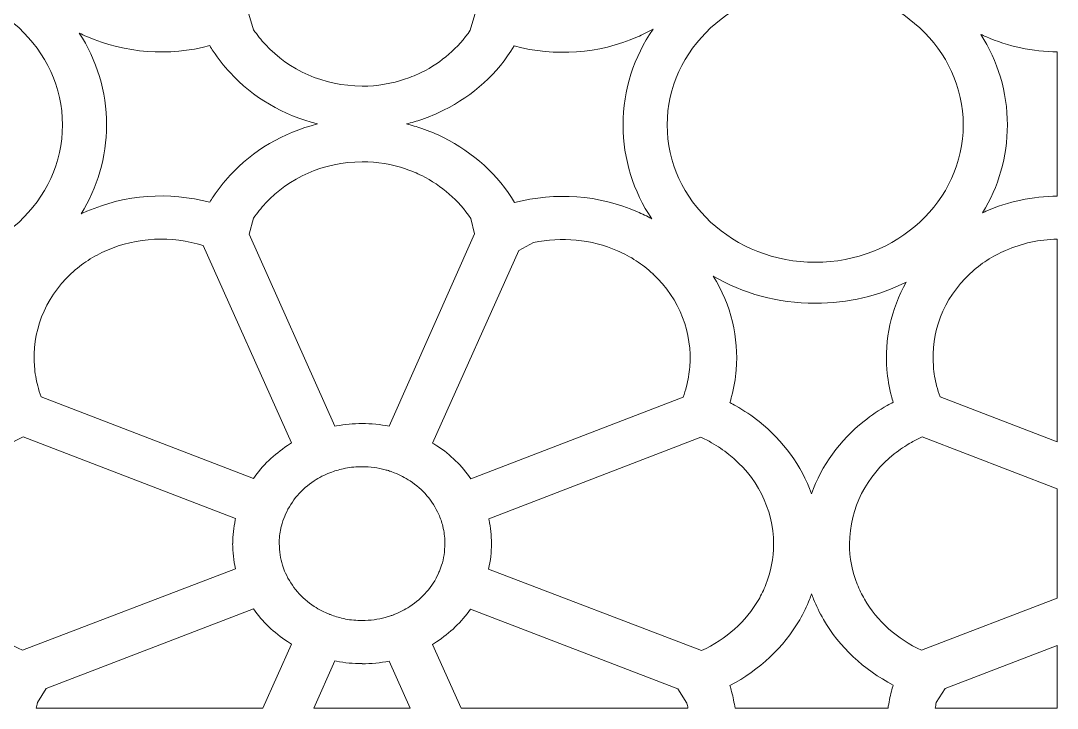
# Model space of a CAD drawing. Header units: millimetres. Extents: x -1200 to 1200, y -590 to 590.
# Drawn here: x 591 to 1200, y -590 to -186 of the extents above; entities that cross this region are included whole.
import ezdxf

# ---------------------------------------------------------------- set-up
doc = ezdxf.new("R2010")
doc.units = ezdxf.units.MM
doc.header["$MEASUREMENT"] = 0
doc.layers.add('Layer 1', color=7, linetype='Continuous')

msp = doc.modelspace()

# ---------------------------------------------------------------- linework, layer by layer
at = {"layer": 'Layer 1', "color": 250, "lineweight": 20}
for points, knots in [([(855.1897, -191.4913), (855.1897, -191.4913), (857.8059, -182.4275), (857.8059, -182.4275), (857.8059, -182.4275), (807.4541, -69.057), (807.4541, -69.057), (802.2862, -70.0902), (796.9879, -70.6341), (791.6209, -70.6341), (791.6209, -70.6341), (791.6061, -70.6341), (791.6061, -70.6341), (791.6061, -70.6341), (791.6061, -70.5849), (791.6061, -70.5849), (786.4673, -70.5836), (781.443, -70.1047), (776.5829, -69.1958), (776.5829, -69.1958), (775.5994, -69.0112), (775.5994, -69.0112), (775.5994, -69.0112), (725.1968, -182.0685), (725.1968, -182.0685), (725.1968, -182.0685), (727.9195, -191.3136), (727.9195, -191.3136), (729.9871, -194.38), (732.2961, -197.2896), (734.8195, -200.0172), (748.6363, -214.9543), (768.9595, -224.3955), (791.6269, -224.3955), (791.6269, -224.3955), (791.6351, -224.3955), (791.6351, -224.3955), (791.6351, -224.3955), (791.6351, -224.4452), (791.6351, -224.4452), (800.5562, -224.4448), (809.1742, -222.9465), (817.217, -220.2018), (820.6092, -219.0436), (823.7615, -217.7367), (826.6595, -216.2958), (838.2927, -210.513), (848.1347, -201.9297), (855.1897, -191.4913)], [0, 0, 0, 0, 0.0625, 0.0625, 0.0625, 0.125, 0.125, 0.125, 0.1875, 0.1875, 0.1875, 0.25, 0.25, 0.25, 0.3125, 0.3125, 0.3125, 0.375, 0.375, 0.375, 0.4375, 0.4375, 0.4375, 0.5, 0.5, 0.5, 0.5625, 0.5625, 0.5625, 0.625, 0.625, 0.625, 0.6875, 0.6875, 0.6875, 0.75, 0.75, 0.75, 0.8125, 0.8125, 0.8125, 0.875, 0.875, 0.875, 0.9375, 0.9375, 0.9375, 1, 1, 1, 1]), ([(615.5709, -247.2571), (615.5709, -247.2571), (615.5709, -247.2541), (615.5709, -247.2541), (615.5709, -247.2541), (615.6216, -247.2541), (615.6216, -247.2541), (615.6211, -225.0145), (605.8742, -204.8449), (590.1204, -190.2183), (574.3678, -175.5926), (552.6468, -166.5438), (528.6961, -166.5425), (528.6961, -166.5425), (528.6961, -166.5896), (528.6961, -166.5896), (528.6961, -166.5896), (528.6892, -166.5896), (528.6892, -166.5896), (528.6892, -166.5896), (528.686, -166.5896), (528.686, -166.5896), (528.686, -166.5896), (528.686, -166.5425), (528.686, -166.5425), (504.7335, -166.5429), (483.0096, -175.5926), (467.2562, -190.22), (451.5042, -204.8462), (441.7582, -225.0136), (441.7568, -247.2507), (441.7568, -247.2507), (441.8075, -247.2507), (441.8075, -247.2507), (441.8075, -247.2507), (441.8075, -247.2571), (441.8075, -247.2571), (441.8075, -247.2571), (441.8075, -247.2601), (441.8075, -247.2601), (441.8075, -247.2601), (441.7568, -247.2601), (441.7568, -247.2601), (441.7572, -269.4994), (451.5042, -289.6689), (467.2585, -304.2955), (483.011, -318.9208), (504.7321, -327.9697), (528.6822, -327.9709), (528.6822, -327.9709), (528.6822, -327.9238), (528.6822, -327.9238), (528.6822, -327.9238), (528.6892, -327.9238), (528.6892, -327.9238), (528.6892, -327.9238), (528.6923, -327.9238), (528.6923, -327.9238), (528.6923, -327.9238), (528.6923, -327.9709), (528.6923, -327.9709), (552.6453, -327.9705), (574.3688, -318.9208), (590.1226, -304.2938), (605.8751, -289.6677), (615.6201, -269.5007), (615.6216, -247.2636), (615.6216, -247.2636), (615.5709, -247.2636), (615.5709, -247.2636), (615.5709, -247.2636), (615.5709, -247.2571), (615.5709, -247.2571)], [0, 0, 0, 0, 0.04166667, 0.04166667, 0.04166667, 0.08333333, 0.08333333, 0.08333333, 0.125, 0.125, 0.125, 0.16666667, 0.16666667, 0.16666667, 0.20833333, 0.20833333, 0.20833333, 0.25, 0.25, 0.25, 0.29166667, 0.29166667, 0.29166667, 0.33333333, 0.33333333, 0.33333333, 0.375, 0.375, 0.375, 0.41666667, 0.41666667, 0.41666667, 0.45833333, 0.45833333, 0.45833333, 0.5, 0.5, 0.5, 0.54166667, 0.54166667, 0.54166667, 0.58333333, 0.58333333, 0.58333333, 0.625, 0.625, 0.625, 0.66666667, 0.66666667, 0.66666667, 0.70833333, 0.70833333, 0.70833333, 0.75, 0.75, 0.75, 0.79166667, 0.79166667, 0.79166667, 0.83333333, 0.83333333, 0.83333333, 0.875, 0.875, 0.875, 0.91666667, 0.91666667, 0.91666667, 0.95833333, 0.95833333, 0.95833333, 1, 1, 1, 1]), ([(1144.6614, -247.2571), (1144.6614, -247.2571), (1144.6614, -247.2541), (1144.6614, -247.2541), (1144.6614, -247.2541), (1144.7123, -247.2541), (1144.7123, -247.2541), (1144.7118, -225.0145), (1134.9649, -204.8449), (1119.2111, -190.2183), (1103.4586, -175.5926), (1081.7375, -166.5438), (1057.7867, -166.5425), (1057.7867, -166.5425), (1057.7867, -166.5896), (1057.7867, -166.5896), (1057.7867, -166.5896), (1057.7799, -166.5896), (1057.7799, -166.5896), (1057.7799, -166.5896), (1057.7766, -166.5896), (1057.7766, -166.5896), (1057.7766, -166.5896), (1057.7766, -166.5425), (1057.7766, -166.5425), (1033.8241, -166.5429), (1012.1003, -175.5926), (996.3468, -190.22), (980.5949, -204.8462), (970.8489, -225.0136), (970.8475, -247.2507), (970.8475, -247.2507), (970.8982, -247.2507), (970.8982, -247.2507), (970.8982, -247.2507), (970.8982, -247.2571), (970.8982, -247.2571), (970.8982, -247.2571), (970.8982, -247.2601), (970.8982, -247.2601), (970.8982, -247.2601), (970.8475, -247.2601), (970.8475, -247.2601), (970.848, -269.4994), (980.5949, -289.6689), (996.3492, -304.2955), (1012.1016, -318.9208), (1033.8228, -327.9697), (1057.7729, -327.9709), (1057.7729, -327.9709), (1057.7729, -327.9238), (1057.7729, -327.9238), (1057.7729, -327.9238), (1057.7799, -327.9238), (1057.7799, -327.9238), (1057.7799, -327.9238), (1057.7831, -327.9238), (1057.7831, -327.9238), (1057.7831, -327.9238), (1057.7831, -327.9709), (1057.7831, -327.9709), (1081.7361, -327.9705), (1103.4595, -318.9208), (1119.2133, -304.2938), (1134.9659, -289.6677), (1144.7109, -269.5007), (1144.7123, -247.2636), (1144.7123, -247.2636), (1144.6614, -247.2636), (1144.6614, -247.2636), (1144.6614, -247.2636), (1144.6614, -247.2571), (1144.6614, -247.2571)], [0, 0, 0, 0, 0.04166667, 0.04166667, 0.04166667, 0.08333333, 0.08333333, 0.08333333, 0.125, 0.125, 0.125, 0.16666667, 0.16666667, 0.16666667, 0.20833333, 0.20833333, 0.20833333, 0.25, 0.25, 0.25, 0.29166667, 0.29166667, 0.29166667, 0.33333333, 0.33333333, 0.33333333, 0.375, 0.375, 0.375, 0.41666667, 0.41666667, 0.41666667, 0.45833333, 0.45833333, 0.45833333, 0.5, 0.5, 0.5, 0.54166667, 0.54166667, 0.54166667, 0.58333333, 0.58333333, 0.58333333, 0.625, 0.625, 0.625, 0.66666667, 0.66666667, 0.66666667, 0.70833333, 0.70833333, 0.70833333, 0.75, 0.75, 0.75, 0.79166667, 0.79166667, 0.79166667, 0.83333333, 0.83333333, 0.83333333, 0.875, 0.875, 0.875, 0.91666667, 0.91666667, 0.91666667, 0.95833333, 0.95833333, 0.95833333, 1, 1, 1, 1]), ([(626.5651, -299.5419), (627.6811, -299.0044), (628.8025, -298.4908), (629.9273, -297.9995), (652.4994, -288.1377), (678.2379, -286.3755), (702.1291, -292.6681), (702.78, -291.5917), (703.454, -290.5243), (704.1486, -289.4681), (707.0925, -284.9933), (710.4121, -280.761), (714.0641, -276.8139), (727.436, -262.3574), (745.2538, -251.6702), (765.4982, -246.6613), (745.2538, -241.6525), (727.436, -230.9631), (714.0641, -216.5066), (710.4121, -212.5595), (707.0925, -208.3272), (704.1486, -203.8525), (703.454, -202.7962), (702.7795, -201.7305), (702.1291, -200.6541), (678.2379, -206.9471), (652.4986, -205.1841), (629.9268, -195.3219), (628.4325, -194.6691), (626.9443, -193.9756), (625.4663, -193.2415), (635.68, -209.0061), (641.5586, -227.4851), (641.5591, -247.2541), (641.5591, -247.2541), (641.6098, -247.2541), (641.6098, -247.2541), (641.6098, -247.2541), (641.6098, -247.2571), (641.6098, -247.2571), (641.6098, -247.2571), (641.6098, -247.2636), (641.6098, -247.2636), (641.6098, -247.2636), (641.5591, -247.2636), (641.5591, -247.2636), (641.5578, -266.3122), (636.1007, -284.1632), (626.5651, -299.5419)], [0, 0, 0, 0, 0.0625, 0.0625, 0.0625, 0.125, 0.125, 0.125, 0.1875, 0.1875, 0.1875, 0.25, 0.25, 0.25, 0.3125, 0.3125, 0.3125, 0.375, 0.375, 0.375, 0.4375, 0.4375, 0.4375, 0.5, 0.5, 0.5, 0.5625, 0.5625, 0.5625, 0.625, 0.625, 0.625, 0.6875, 0.6875, 0.6875, 0.75, 0.75, 0.75, 0.8125, 0.8125, 0.8125, 0.875, 0.875, 0.875, 0.9375, 0.9375, 0.9375, 1, 1, 1, 1]), ([(962.5266, -190.9529), (959.4956, -192.6619), (956.4213, -194.1941), (953.3149, -195.551), (930.6941, -205.4347), (904.8899, -207.1857), (880.9548, -200.8439), (871.2628, -216.8582), (856.8514, -230.019), (839.4977, -238.646), (835.2346, -240.7658), (830.9351, -242.5729), (826.6318, -244.0421), (823.7115, -245.0388), (820.7241, -245.9143), (817.6784, -246.6613), (820.7241, -247.4083), (823.7115, -248.2817), (826.6318, -249.2784), (830.9351, -250.7476), (835.2346, -252.5547), (839.4977, -254.6745), (856.995, -263.373), (871.5013, -276.6833), (881.1938, -292.8767), (905.062, -286.6098), (930.7699, -288.3788), (953.3149, -298.2295), (956.1497, -299.4678), (958.9572, -300.8522), (961.7304, -302.3839), (951.0668, -286.3794), (944.9103, -267.4957), (944.91, -247.2601), (944.91, -247.2601), (944.8591, -247.2601), (944.8591, -247.2601), (944.8591, -247.2601), (944.8591, -247.2571), (944.8591, -247.2571), (944.8591, -247.2571), (944.8591, -247.2507), (944.8591, -247.2507), (944.8591, -247.2507), (944.91, -247.2507), (944.91, -247.2507), (944.9112, -226.5179), (951.3749, -207.2041), (962.5266, -190.9529)], [0, 0, 0, 0, 0.0625, 0.0625, 0.0625, 0.125, 0.125, 0.125, 0.1875, 0.1875, 0.1875, 0.25, 0.25, 0.25, 0.3125, 0.3125, 0.3125, 0.375, 0.375, 0.375, 0.4375, 0.4375, 0.4375, 0.5, 0.5, 0.5, 0.5625, 0.5625, 0.5625, 0.625, 0.625, 0.625, 0.6875, 0.6875, 0.6875, 0.75, 0.75, 0.75, 0.8125, 0.8125, 0.8125, 0.875, 0.875, 0.875, 0.9375, 0.9375, 0.9375, 1, 1, 1, 1]), ([(1156.0909, -298.83), (1156.7062, -298.5461), (1157.3245, -298.2698), (1157.9426, -297.9995), (1171.1922, -292.2108), (1185.5327, -289.2143), (1199.95, -288.9979), (1199.95, -288.9979), (1199.95, -204.3243), (1199.95, -204.3243), (1185.5323, -204.1078), (1171.1915, -201.1109), (1157.9421, -195.3219), (1156.9742, -194.8991), (1156.0083, -194.4596), (1155.0469, -194.0026), (1164.959, -209.5998), (1170.6494, -227.8024), (1170.6498, -247.2541), (1170.6498, -247.2541), (1170.7006, -247.2541), (1170.7006, -247.2541), (1170.7006, -247.2541), (1170.7006, -247.2571), (1170.7006, -247.2571), (1170.7006, -247.2571), (1170.7006, -247.2636), (1170.7006, -247.2636), (1170.7006, -247.2636), (1170.6498, -247.2636), (1170.6498, -247.2636), (1170.6484, -266.0192), (1165.3562, -283.6132), (1156.0909, -298.83)], [0, 0, 0, 0, 0.09090909, 0.09090909, 0.09090909, 0.18181818, 0.18181818, 0.18181818, 0.27272727, 0.27272727, 0.27272727, 0.36363636, 0.36363636, 0.36363636, 0.45454545, 0.45454545, 0.45454545, 0.54545455, 0.54545455, 0.54545455, 0.63636364, 0.63636364, 0.63636364, 0.72727273, 0.72727273, 0.72727273, 0.81818182, 0.81818182, 0.81818182, 0.90909091, 0.90909091, 0.90909091, 1, 1, 1, 1]), ([(857.6574, -311.2284), (857.6574, -311.2284), (855.4337, -302.1937), (855.4337, -302.1937), (848.3626, -291.5909), (838.4279, -282.8752), (826.6595, -277.0247), (823.7619, -275.5842), (820.6092, -274.277), (817.217, -273.1188), (809.1742, -270.374), (800.5562, -268.8757), (791.6351, -268.8753), (791.6351, -268.8753), (791.6351, -268.925), (791.6351, -268.925), (791.6351, -268.925), (791.6269, -268.925), (791.6269, -268.925), (768.9595, -268.925), (748.6363, -278.3662), (734.8195, -293.3033), (732.2966, -296.0305), (729.9876, -298.941), (727.9203, -302.0069), (727.9203, -302.0069), (725.2386, -311.3445), (725.2386, -311.3445), (725.2386, -311.3445), (775.5989, -424.3093), (775.5989, -424.3093), (775.5989, -424.3093), (776.5829, -424.1247), (776.5829, -424.1247), (781.443, -423.2154), (786.4668, -422.7365), (791.6061, -422.7352), (791.6061, -422.7352), (791.6061, -422.686), (791.6061, -422.686), (791.6061, -422.686), (791.6209, -422.686), (791.6209, -422.686), (796.9874, -422.686), (802.2862, -423.2321), (807.4541, -424.2643), (807.4541, -424.2643), (857.6574, -311.2284), (857.6574, -311.2284)], [0, 0, 0, 0, 0.0625, 0.0625, 0.0625, 0.125, 0.125, 0.125, 0.1875, 0.1875, 0.1875, 0.25, 0.25, 0.25, 0.3125, 0.3125, 0.3125, 0.375, 0.375, 0.375, 0.4375, 0.4375, 0.4375, 0.5, 0.5, 0.5, 0.5625, 0.5625, 0.5625, 0.625, 0.625, 0.625, 0.6875, 0.6875, 0.6875, 0.75, 0.75, 0.75, 0.8125, 0.8125, 0.8125, 0.875, 0.875, 0.875, 0.9375, 0.9375, 0.9375, 1, 1, 1, 1]), ([(603.0901, -406.9881), (603.0901, -406.9881), (727.7977, -454.9854), (727.7977, -454.9854), (733.0693, -447.4476), (739.8693, -440.8861), (747.7962, -435.6767), (748.622, -435.1336), (749.4412, -434.6145), (750.2592, -434.1168), (750.2592, -434.1168), (698.2784, -318.11), (698.2784, -318.11), (679.6901, -312.2796), (659.293, -313.2112), (641.5887, -320.9459), (637.7219, -322.6361), (634.0561, -324.5927), (630.6446, -326.8119), (627.2299, -329.0332), (623.9157, -331.6139), (620.7427, -334.5561), (620.7427, -334.5561), (620.7695, -334.5809), (620.7695, -334.5809), (620.7695, -334.5809), (620.7566, -334.5925), (620.7566, -334.5925), (604.7431, -349.4598), (597.5707, -369.4927), (599.1766, -389.1585), (599.4982, -393.0992), (600.1353, -396.9211), (601.0865, -400.5774), (601.6493, -402.743), (602.3163, -404.8829), (603.0901, -406.9881)], [0, 0, 0, 0, 0.08333333, 0.08333333, 0.08333333, 0.16666667, 0.16666667, 0.16666667, 0.25, 0.25, 0.25, 0.33333333, 0.33333333, 0.33333333, 0.41666667, 0.41666667, 0.41666667, 0.5, 0.5, 0.5, 0.58333333, 0.58333333, 0.58333333, 0.66666667, 0.66666667, 0.66666667, 0.75, 0.75, 0.75, 0.83333333, 0.83333333, 0.83333333, 0.91666667, 0.91666667, 0.91666667, 1, 1, 1, 1]), ([(855.5616, -455.17), (855.5616, -455.17), (980.1488, -407.2199), (980.1488, -407.2199), (980.9225, -405.1146), (981.5923, -402.9734), (982.1555, -400.8074), (983.1067, -397.1512), (983.7438, -393.3296), (984.0654, -389.3886), (985.6713, -369.7227), (978.4991, -349.6898), (962.4856, -334.8225), (962.4856, -334.8225), (962.4726, -334.8109), (962.4726, -334.8109), (962.4726, -334.8109), (962.4993, -334.7861), (962.4993, -334.7861), (959.3263, -331.8435), (956.0126, -329.2628), (952.5974, -327.0419), (949.1864, -324.8223), (945.5203, -322.8657), (941.6534, -321.1764), (926.2507, -314.4465), (908.8074, -312.8672), (892.2915, -316.4099), (892.2915, -316.4099), (883.7366, -321.0804), (883.7366, -321.0804), (883.7366, -321.0804), (833.0729, -434.1472), (833.0729, -434.1472), (833.9341, -434.668), (834.7802, -435.2004), (835.6069, -435.7466), (843.5149, -440.967), (850.2996, -447.568), (855.5616, -455.17)], [0, 0, 0, 0, 0.07692308, 0.07692308, 0.07692308, 0.15384615, 0.15384615, 0.15384615, 0.23076923, 0.23076923, 0.23076923, 0.30769231, 0.30769231, 0.30769231, 0.38461538, 0.38461538, 0.38461538, 0.46153846, 0.46153846, 0.46153846, 0.53846154, 0.53846154, 0.53846154, 0.61538462, 0.61538462, 0.61538462, 0.69230769, 0.69230769, 0.69230769, 0.76923077, 0.76923077, 0.76923077, 0.84615385, 0.84615385, 0.84615385, 0.92307692, 0.92307692, 0.92307692, 1, 1, 1, 1]), ([(1131.1055, -406.9881), (1131.1055, -406.9881), (1199.95, -433.4849), (1199.95, -433.4849), (1199.95, -433.4849), (1199.95, -314.3614), (1199.95, -314.3614), (1189.5219, -314.5749), (1179.1699, -316.7667), (1169.604, -320.9459), (1165.7372, -322.6361), (1162.0716, -324.5927), (1158.66, -326.8119), (1155.2452, -329.0332), (1151.9311, -331.6139), (1148.7581, -334.5561), (1148.7581, -334.5561), (1148.7849, -334.5809), (1148.7849, -334.5809), (1148.7849, -334.5809), (1148.7719, -334.5925), (1148.7719, -334.5925), (1132.7583, -349.4598), (1125.5861, -369.4927), (1127.192, -389.1585), (1127.5136, -393.0992), (1128.1506, -396.9211), (1129.1019, -400.5774), (1129.6647, -402.743), (1130.3318, -404.8829), (1131.1055, -406.9881)], [0, 0, 0, 0, 0.1, 0.1, 0.1, 0.2, 0.2, 0.2, 0.3, 0.3, 0.3, 0.4, 0.4, 0.4, 0.5, 0.5, 0.5, 0.6, 0.6, 0.6, 0.7, 0.7, 0.7, 0.8, 0.8, 0.8, 0.9, 0.9, 0.9, 1, 1, 1, 1]), ([(997.8458, -336.1113), (1008.4083, -352.9686), (1012.9007, -372.2558), (1011.3478, -391.2762), (1010.9317, -396.3703), (1010.0451, -401.5531), (1008.6888, -406.768), (1008.3713, -407.9883), (1008.0263, -409.2069), (1007.6553, -410.4208), (1008.8387, -411.0363), (1010.0128, -411.6723), (1011.174, -412.3307), (1015.9933, -415.0639), (1020.5518, -418.1461), (1024.8028, -421.5363), (1038.901, -432.7787), (1049.6739, -447.4069), (1055.5895, -464.0265), (1061.4872, -447.3127), (1072.2918, -432.6009), (1086.4549, -421.3067), (1090.7066, -417.9161), (1095.2644, -414.8338), (1100.0839, -412.1011), (1101.2452, -411.4428), (1102.4173, -410.8071), (1103.6007, -410.1916), (1103.2297, -408.9769), (1102.8861, -407.7583), (1102.5687, -406.5375), (1101.2124, -401.3226), (1100.3258, -396.1403), (1099.9096, -391.0462), (1098.4707, -373.4235), (1102.2181, -355.5716), (1111.1775, -339.6356), (1095.2881, -347.5558), (1077.1085, -352.0529), (1057.7831, -352.0533), (1057.7831, -352.0533), (1057.7831, -352.1004), (1057.7831, -352.1004), (1057.7831, -352.1004), (1057.7799, -352.1004), (1057.7799, -352.1004), (1057.7799, -352.1004), (1057.7729, -352.1004), (1057.7729, -352.1004), (1057.7729, -352.1004), (1057.7729, -352.0533), (1057.7729, -352.0533), (1035.7441, -352.052), (1015.2004, -346.2096), (997.8458, -336.1113)], [0, 0, 0, 0, 0.05555556, 0.05555556, 0.05555556, 0.11111111, 0.11111111, 0.11111111, 0.16666667, 0.16666667, 0.16666667, 0.22222222, 0.22222222, 0.22222222, 0.27777778, 0.27777778, 0.27777778, 0.33333333, 0.33333333, 0.33333333, 0.38888889, 0.38888889, 0.38888889, 0.44444444, 0.44444444, 0.44444444, 0.5, 0.5, 0.5, 0.55555556, 0.55555556, 0.55555556, 0.61111111, 0.61111111, 0.61111111, 0.66666667, 0.66666667, 0.66666667, 0.72222222, 0.72222222, 0.72222222, 0.77777778, 0.77777778, 0.77777778, 0.83333333, 0.83333333, 0.83333333, 0.88888889, 0.88888889, 0.88888889, 0.94444444, 0.94444444, 0.94444444, 1, 1, 1, 1]), ([(717.3349, -478.4548), (717.3349, -478.4548), (592.6479, -430.5355), (592.6479, -430.5355), (590.4502, -431.5288), (588.3322, -432.6031), (586.2982, -433.7561), (582.7285, -435.7808), (579.3507, -438.0647), (576.1997, -440.5781), (560.112, -453.4065), (549.9425, -472.2757), (549.9425, -493.3212), (549.9425, -493.3212), (549.9425, -493.3293), (549.9425, -493.3293), (549.9425, -493.3293), (549.8894, -493.3293), (549.8894, -493.3293), (549.8899, -501.6119), (551.5031, -509.6144), (554.4603, -517.081), (555.7072, -520.2309), (557.1157, -523.1577), (558.6666, -525.848), (566.1166, -538.7673), (577.8795, -549.3102), (592.2171, -555.8884), (592.2171, -555.8884), (717.3047, -507.9957), (717.3047, -507.9957), (716.1889, -503.1903), (715.6007, -498.2607), (715.6007, -493.2689), (715.6007, -493.2689), (715.6007, -493.2552), (715.6007, -493.2552), (715.6007, -493.2552), (715.6537, -493.2552), (715.6537, -493.2552), (715.6551, -488.4974), (716.1686, -483.8419), (717.1437, -479.3376), (717.1437, -479.3376), (717.3349, -478.4548), (717.3349, -478.4548)], [0, 0, 0, 0, 0.06666667, 0.06666667, 0.06666667, 0.13333333, 0.13333333, 0.13333333, 0.2, 0.2, 0.2, 0.26666667, 0.26666667, 0.26666667, 0.33333333, 0.33333333, 0.33333333, 0.4, 0.4, 0.4, 0.46666667, 0.46666667, 0.46666667, 0.53333333, 0.53333333, 0.53333333, 0.6, 0.6, 0.6, 0.66666667, 0.66666667, 0.66666667, 0.73333333, 0.73333333, 0.73333333, 0.8, 0.8, 0.8, 0.86666667, 0.86666667, 0.86666667, 0.93333333, 0.93333333, 0.93333333, 1, 1, 1, 1]), ([(990.5932, -430.7655), (990.5932, -430.7655), (865.9848, -478.6544), (865.9848, -478.6544), (866.0858, -479.0664), (866.1504, -479.329), (866.1748, -479.4442), (866.1748, -479.4442), (866.1748, -479.4939), (866.1748, -479.4939), (867.0998, -483.8089), (867.5869, -488.4083), (867.5884, -493.2552), (867.5884, -493.2552), (867.6415, -493.2552), (867.6415, -493.2552), (867.6415, -493.2552), (867.6415, -493.2689), (867.6415, -493.2689), (867.6415, -498.3523), (867.0389, -503.3531), (865.8989, -508.2099), (865.8989, -508.2099), (991.0246, -556.1176), (991.0246, -556.1176), (1005.3612, -549.5398), (1017.1251, -538.9973), (1024.5754, -526.0785), (1026.1265, -523.3882), (1027.5349, -520.461), (1028.7819, -517.3115), (1031.7389, -509.8444), (1033.3523, -501.8424), (1033.3526, -493.5589), (1033.3526, -493.5589), (1033.2996, -493.5589), (1033.2996, -493.5589), (1033.2996, -493.5589), (1033.2996, -493.5516), (1033.2996, -493.5516), (1033.2996, -472.5057), (1023.1302, -453.6361), (1007.0428, -440.8077), (1003.8915, -438.2943), (1000.514, -436.0104), (996.9443, -433.9861), (994.9108, -432.8326), (992.7904, -431.7588), (990.5932, -430.7655)], [0, 0, 0, 0, 0.0625, 0.0625, 0.0625, 0.125, 0.125, 0.125, 0.1875, 0.1875, 0.1875, 0.25, 0.25, 0.25, 0.3125, 0.3125, 0.3125, 0.375, 0.375, 0.375, 0.4375, 0.4375, 0.4375, 0.5, 0.5, 0.5, 0.5625, 0.5625, 0.5625, 0.625, 0.625, 0.625, 0.6875, 0.6875, 0.6875, 0.75, 0.75, 0.75, 0.8125, 0.8125, 0.8125, 0.875, 0.875, 0.875, 0.9375, 0.9375, 0.9375, 1, 1, 1, 1]), ([(1199.95, -461.0068), (1199.95, -461.0068), (1120.6633, -430.5355), (1120.6633, -430.5355), (1118.4656, -431.5288), (1116.3476, -432.6031), (1114.3136, -433.7561), (1110.7439, -435.7808), (1107.366, -438.0647), (1104.2152, -440.5781), (1088.1273, -453.4065), (1077.9578, -472.2757), (1077.9578, -493.3212), (1077.9578, -493.3212), (1077.9578, -493.3293), (1077.9578, -493.3293), (1077.9578, -493.3293), (1077.9047, -493.3293), (1077.9047, -493.3293), (1077.9052, -501.6119), (1079.5186, -509.6144), (1082.4756, -517.081), (1083.7225, -520.2309), (1085.131, -523.1577), (1086.682, -525.848), (1094.1319, -538.7673), (1105.8948, -549.3102), (1120.2324, -555.8884), (1120.2324, -555.8884), (1199.95, -525.3667), (1199.95, -525.3667), (1199.95, -525.3667), (1199.95, -461.0068), (1199.95, -461.0068)], [0, 0, 0, 0, 0.09090909, 0.09090909, 0.09090909, 0.18181818, 0.18181818, 0.18181818, 0.27272727, 0.27272727, 0.27272727, 0.36363636, 0.36363636, 0.36363636, 0.45454545, 0.45454545, 0.45454545, 0.54545455, 0.54545455, 0.54545455, 0.63636364, 0.63636364, 0.63636364, 0.72727273, 0.72727273, 0.72727273, 0.81818182, 0.81818182, 0.81818182, 0.90909091, 0.90909091, 0.90909091, 1, 1, 1, 1]), ([(745.6851, -508.2416), (745.8319, -508.6305), (745.9818, -509.0117), (746.1345, -509.3844), (746.1345, -509.3844), (746.654, -510.5473), (746.654, -510.5473), (750.2167, -518.5245), (756.112, -525.3285), (763.5241, -530.1999), (764.8584, -531.0766), (766.378, -531.9552), (768.0752, -532.8294), (769.4025, -533.513), (770.8616, -534.1743), (772.4504, -534.804), (772.4504, -534.804), (772.5007, -534.8232), (772.5007, -534.8232), (772.5007, -534.8232), (772.556, -534.8447), (772.556, -534.8447), (772.556, -534.8447), (772.9795, -535.0078), (772.9795, -535.0078), (775.3536, -535.9232), (777.841, -536.6719), (780.4212, -537.2352), (781.6958, -537.5136), (781.6658, -537.529), (781.9326, -537.5787), (785.0547, -538.1629), (788.2905, -538.4709), (791.6061, -538.4713), (791.6061, -538.4713), (791.6061, -538.4216), (791.6061, -538.4216), (791.6061, -538.4216), (791.6209, -538.4216), (791.6209, -538.4216), (796.4614, -538.4216), (801.024, -537.8113), (805.2313, -536.6758), (805.9722, -536.4757), (806.804, -536.2252), (807.7243, -535.9262), (808.3913, -535.709), (809.0335, -535.4859), (809.6527, -535.258), (809.6527, -535.258), (810.1721, -535.0511), (810.1721, -535.0511), (810.1721, -535.0511), (810.179, -535.0485), (810.179, -535.0485), (810.179, -535.0485), (810.2855, -534.9989), (810.2855, -534.9989), (811.9308, -534.3636), (813.5462, -533.6381), (815.1226, -532.8298), (816.6653, -532.0391), (818.1646, -531.1662), (819.6122, -530.2191), (827.0521, -525.3516), (832.9515, -518.6097), (836.5018, -510.7439), (836.5018, -510.7439), (836.5518, -510.6342), (836.5518, -510.6342), (836.5518, -510.6342), (836.5503, -510.6338), (836.5503, -510.6338), (836.8871, -509.8834), (837.2022, -509.1261), (837.4924, -508.365), (837.8304, -507.4787), (838.1082, -506.6958), (838.3209, -506.0233), (839.5771, -502.0544), (840.2525, -497.7771), (840.2525, -493.2689), (840.2525, -493.2689), (840.2525, -493.2552), (840.2525, -493.2552), (840.2525, -493.2552), (840.3059, -493.2552), (840.3059, -493.2552), (840.3055, -490.3649), (839.9687, -487.4026), (839.3298, -484.409), (839.3298, -484.409), (839.3202, -484.4111), (839.3202, -484.4111), (839.3202, -484.4111), (839.0143, -482.9788), (839.0143, -482.9788), (838.4154, -480.5853), (837.6331, -478.3083), (836.6868, -476.1645), (836.6868, -476.1645), (836.6508, -476.0823), (836.6508, -476.0823), (833.1287, -468.1428), (827.2288, -461.331), (819.7724, -456.4078), (818.292, -455.4304), (816.787, -454.5442), (815.267, -453.7582), (813.9148, -453.0592), (812.2946, -452.3396), (810.4088, -451.6054), (810.4088, -451.6054), (810.4207, -451.5797), (810.4207, -451.5797), (810.4207, -451.5797), (808.6668, -450.9287), (808.6668, -450.9287), (808.3577, -450.8216), (808.0444, -450.7154), (807.7248, -450.6113), (806.8044, -450.3123), (805.9727, -450.0617), (805.2318, -449.8617), (801.024, -448.7262), (796.4614, -448.1158), (791.6209, -448.1158), (791.6209, -448.1158), (791.6061, -448.1158), (791.6061, -448.1158), (791.6061, -448.1158), (791.6061, -448.0661), (791.6061, -448.0661), (788.2909, -448.0666), (785.0556, -448.3745), (781.9326, -448.9592), (781.6446, -449.0127), (781.7051, -449.0222), (780.4212, -449.3023), (777.8414, -449.8651), (775.3536, -450.6147), (772.979, -451.53), (772.979, -451.53), (772.7604, -451.6144), (772.7604, -451.6144), (771.0507, -452.2809), (769.4877, -452.9808), (768.0742, -453.7085), (766.3775, -454.5823), (764.8579, -455.4612), (763.5237, -456.338), (756.112, -461.2094), (750.2172, -468.013), (746.654, -475.9906), (746.654, -475.9906), (746.1501, -477.118), (746.1501, -477.118), (745.4065, -478.9371), (744.7735, -480.8684), (744.2588, -482.9055), (743.9551, -484.1061), (743.9464, -484.0492), (743.8911, -484.304), (743.2664, -487.1914), (742.9366, -490.1854), (742.9361, -493.2552), (742.9361, -493.2552), (742.9896, -493.2552), (742.9896, -493.2552), (742.9896, -493.2552), (742.9896, -493.2689), (742.9896, -493.2689), (742.9896, -497.7681), (743.6493, -502.0107), (744.8759, -505.9239), (745.0915, -506.6118), (745.3626, -507.3871), (745.6851, -508.2416)], [0, 0, 0, 0, 0.01694915, 0.01694915, 0.01694915, 0.03389831, 0.03389831, 0.03389831, 0.05084746, 0.05084746, 0.05084746, 0.06779661, 0.06779661, 0.06779661, 0.08474576, 0.08474576, 0.08474576, 0.10169492, 0.10169492, 0.10169492, 0.11864407, 0.11864407, 0.11864407, 0.13559322, 0.13559322, 0.13559322, 0.15254237, 0.15254237, 0.15254237, 0.16949153, 0.16949153, 0.16949153, 0.18644068, 0.18644068, 0.18644068, 0.20338983, 0.20338983, 0.20338983, 0.22033898, 0.22033898, 0.22033898, 0.23728814, 0.23728814, 0.23728814, 0.25423729, 0.25423729, 0.25423729, 0.27118644, 0.27118644, 0.27118644, 0.28813559, 0.28813559, 0.28813559, 0.30508475, 0.30508475, 0.30508475, 0.3220339, 0.3220339, 0.3220339, 0.33898305, 0.33898305, 0.33898305, 0.3559322, 0.3559322, 0.3559322, 0.37288136, 0.37288136, 0.37288136, 0.38983051, 0.38983051, 0.38983051, 0.40677966, 0.40677966, 0.40677966, 0.42372881, 0.42372881, 0.42372881, 0.44067797, 0.44067797, 0.44067797, 0.45762712, 0.45762712, 0.45762712, 0.47457627, 0.47457627, 0.47457627, 0.49152542, 0.49152542, 0.49152542, 0.50847458, 0.50847458, 0.50847458, 0.52542373, 0.52542373, 0.52542373, 0.54237288, 0.54237288, 0.54237288, 0.55932203, 0.55932203, 0.55932203, 0.57627119, 0.57627119, 0.57627119, 0.59322034, 0.59322034, 0.59322034, 0.61016949, 0.61016949, 0.61016949, 0.62711864, 0.62711864, 0.62711864, 0.6440678, 0.6440678, 0.6440678, 0.66101695, 0.66101695, 0.66101695, 0.6779661, 0.6779661, 0.6779661, 0.69491525, 0.69491525, 0.69491525, 0.71186441, 0.71186441, 0.71186441, 0.72881356, 0.72881356, 0.72881356, 0.74576271, 0.74576271, 0.74576271, 0.76271186, 0.76271186, 0.76271186, 0.77966102, 0.77966102, 0.77966102, 0.79661017, 0.79661017, 0.79661017, 0.81355932, 0.81355932, 0.81355932, 0.83050847, 0.83050847, 0.83050847, 0.84745763, 0.84745763, 0.84745763, 0.86440678, 0.86440678, 0.86440678, 0.88135593, 0.88135593, 0.88135593, 0.89830508, 0.89830508, 0.89830508, 0.91525424, 0.91525424, 0.91525424, 0.93220339, 0.93220339, 0.93220339, 0.94915254, 0.94915254, 0.94915254, 0.96610169, 0.96610169, 0.96610169, 0.98305085, 0.98305085, 0.98305085, 1, 1, 1, 1]), ([(1100.5316, -590.0266), (1101.0152, -586.7085), (1101.6941, -583.3618), (1102.5677, -580.0012), (1102.8806, -578.7963), (1103.2188, -577.5957), (1103.5841, -576.3968), (1086.2197, -567.3972), (1071.9481, -553.9614), (1062.6105, -537.7689), (1060.3274, -533.8098), (1058.381, -529.8182), (1056.7986, -525.8223), (1056.4047, -524.8269), (1056.0291, -523.822), (1055.6706, -522.8108), (1055.2877, -523.9004), (1054.8828, -524.982), (1054.4589, -526.0528), (1052.8764, -530.0482), (1050.9301, -534.0403), (1048.6469, -537.9984), (1039.3094, -554.1918), (1025.0353, -567.6281), (1007.6697, -576.6273), (1008.035, -577.8253), (1008.3759, -579.0259), (1008.6888, -580.2299), (1009.5427, -583.513), (1010.2103, -586.7832), (1010.6916, -590.0266), (1010.6916, -590.0266), (1100.5316, -590.0266), (1100.5316, -590.0266)], [0, 0, 0, 0, 0.09090909, 0.09090909, 0.09090909, 0.18181818, 0.18181818, 0.18181818, 0.27272727, 0.27272727, 0.27272727, 0.36363636, 0.36363636, 0.36363636, 0.45454545, 0.45454545, 0.45454545, 0.54545455, 0.54545455, 0.54545455, 0.63636364, 0.63636364, 0.63636364, 0.72727273, 0.72727273, 0.72727273, 0.81818182, 0.81818182, 0.81818182, 0.90909091, 0.90909091, 0.90909091, 1, 1, 1, 1]), ([(606.1163, -578.3847), (606.1163, -578.3847), (600.8941, -586.7144), (600.8941, -586.7144), (600.6252, -587.8047), (600.384, -588.9092), (600.1703, -590.0266), (600.1703, -590.0266), (733.41, -590.0266), (733.41, -590.0266), (733.41, -590.0266), (750.2592, -552.4233), (750.2592, -552.4233), (749.4417, -551.9255), (748.622, -551.4043), (747.7966, -550.8611), (739.8688, -545.6514), (733.0679, -539.092), (727.7962, -531.5534), (727.7962, -531.5534), (606.1163, -578.3847), (606.1163, -578.3847)], [0, 0, 0, 0, 0.14285714, 0.14285714, 0.14285714, 0.28571429, 0.28571429, 0.28571429, 0.42857143, 0.42857143, 0.42857143, 0.57142857, 0.57142857, 0.57142857, 0.71428571, 0.71428571, 0.71428571, 0.85714286, 0.85714286, 0.85714286, 1, 1, 1, 1]), ([(977.1262, -578.6147), (977.1262, -578.6147), (855.3244, -531.7363), (855.3244, -531.7363), (850.0331, -539.274), (843.24, -545.8116), (835.3398, -550.9806), (834.5449, -551.5011), (833.7363, -552.0086), (832.9169, -552.5021), (832.9169, -552.5021), (849.7312, -590.0266), (849.7312, -590.0266), (849.7312, -590.0266), (983.026, -590.0266), (983.026, -590.0266), (982.8232, -588.9878), (982.5966, -587.9604), (982.346, -586.9453), (982.346, -586.9453), (977.1262, -578.6147), (977.1262, -578.6147)], [0, 0, 0, 0, 0.14285714, 0.14285714, 0.14285714, 0.28571429, 0.28571429, 0.28571429, 0.42857143, 0.42857143, 0.42857143, 0.57142857, 0.57142857, 0.57142857, 0.71428571, 0.71428571, 0.71428571, 0.85714286, 0.85714286, 0.85714286, 1, 1, 1, 1]), ([(1134.1318, -578.3847), (1134.1318, -578.3847), (1128.9095, -586.7144), (1128.9095, -586.7144), (1128.6406, -587.8047), (1128.3994, -588.9092), (1128.1857, -590.0266), (1128.1857, -590.0266), (1199.95, -590.0266), (1199.95, -590.0266), (1199.95, -590.0266), (1199.95, -553.0531), (1199.95, -553.0531), (1199.95, -553.0531), (1134.1318, -578.3847), (1134.1318, -578.3847)], [0, 0, 0, 0, 0.2, 0.2, 0.2, 0.4, 0.4, 0.4, 0.6, 0.6, 0.6, 0.8, 0.8, 0.8, 1, 1, 1, 1]), ([(819.7798, -590.0266), (819.7798, -590.0266), (807.4541, -562.2744), (807.4541, -562.2744), (802.2862, -563.3075), (796.9879, -563.8515), (791.6209, -563.8515), (791.6209, -563.8515), (791.6061, -563.8515), (791.6061, -563.8515), (791.6061, -563.8515), (791.6061, -563.8022), (791.6061, -563.8022), (786.4673, -563.801), (781.443, -563.3221), (776.5829, -562.4132), (776.5829, -562.4132), (775.5994, -562.2286), (775.5994, -562.2286), (775.5994, -562.2286), (763.2066, -590.0266), (763.2066, -590.0266), (763.2066, -590.0266), (819.7798, -590.0266), (819.7798, -590.0266)], [0, 0, 0, 0, 0.125, 0.125, 0.125, 0.25, 0.25, 0.25, 0.375, 0.375, 0.375, 0.5, 0.5, 0.5, 0.625, 0.625, 0.625, 0.75, 0.75, 0.75, 0.875, 0.875, 0.875, 1, 1, 1, 1])]:
    msp.add_open_spline(points, degree=3, knots=knots, dxfattribs=at)

doc.saveas('drawing.dxf')
